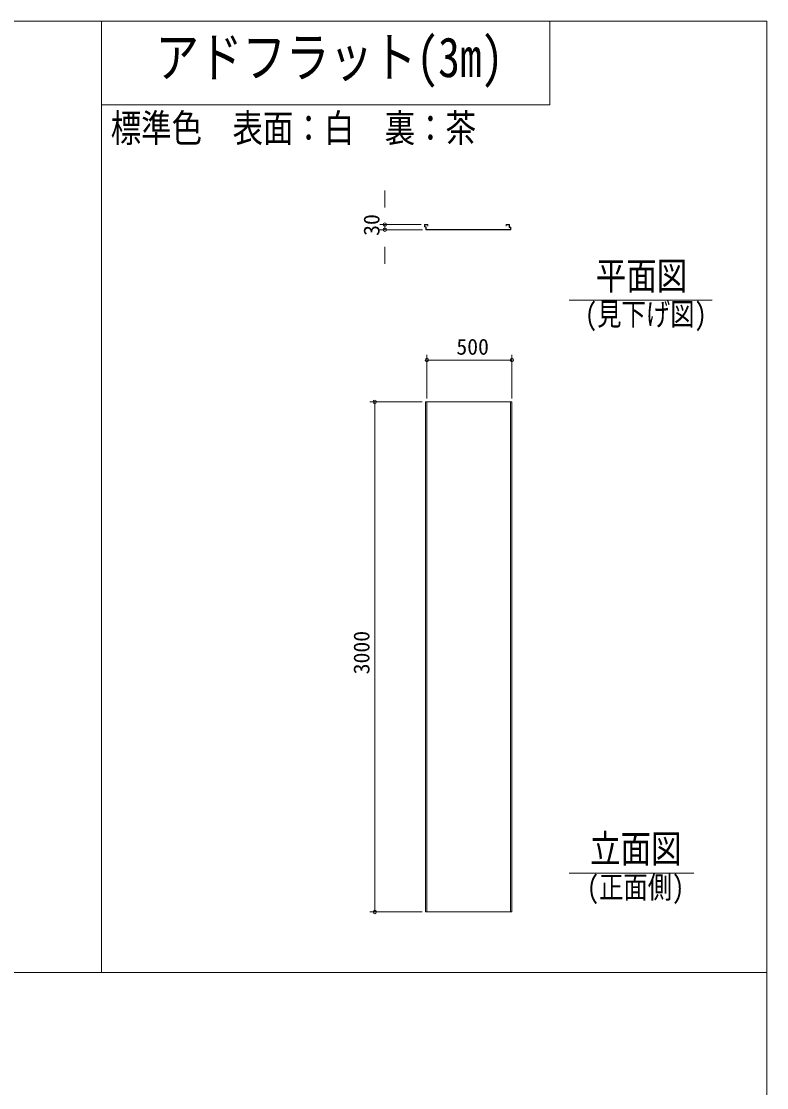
# Model space of a CAD drawing. Units: millimetres, scale not verified. Extents: x -10062 to 10062, y -6938 to 6938.
# Drawn here: x 5675 to 10062, y 667 to 6938 of the extents above; entities that cross this region are included whole.
import ezdxf
from ezdxf.enums import TextEntityAlignment as Align

# ---------------------------------------------------------------- set-up
doc = ezdxf.new("R2010")
doc.units = ezdxf.units.MM
doc.header["$LTSCALE"] = 40
doc.header["$PDMODE"] = 32
doc.header["$PDSIZE"] = 20
doc.linetypes.add('DASHED1', pattern=[1.8, 1.2, -0.6])
for name, color, linetype, lineweight in [('0-0_(2m)標準ｱﾄﾞﾌﾗッﾄ', 7, 'Continuous', 9), ('0-1_(3m)標準ｱﾄﾞﾌﾗッﾄ', 4, 'Continuous', 5), ('0-2_0', 2, 'Continuous', 9), ('1-7_text', 7, 'Continuous', 9), ('1-C_図面枠', 7, 'Continuous', 9)]:
    doc.layers.add(name, color=color, linetype=linetype, lineweight=lineweight)
doc.styles.add('ＭＳ ゴシック', font='')
doc.styles.get('ＭＳ ゴシック').set_extended_font_data('MS Gothic')

msp = doc.modelspace()

# ---------------------------------------------------------------- linework, layer by layer
at = {"layer": '0-0_(2m)標準ｱﾄﾞﾌﾗッﾄ'}
for p, q in [((6147.35, 6446.22), (6147.35, 6937.5)), ((6147.35, 1344.05), (6147.35, 6937.5)), ((10062.5, 1344.05), (10062.5, 6937.5))]:
    msp.add_line(p, q, dxfattribs=at)
at = {"layer": '0-1_(3m)標準ｱﾄﾞﾌﾗッﾄ'}
for p, q in [((8048.68, 5728.11), (8048.68, 5742.11)), ((8068.68, 5742.11), (8048.68, 5742.11)), ((8056.68, 5728.11), (8048.68, 5728.11)), ((8067.48, 5740.91), (8049.88, 5740.91)), ((8054.68, 5742.11), (8068.68, 5742.11)), ((8056.68, 5712.11), (8056.68, 5728.11)), ((8556.68, 5712.11), (8056.68, 5712.11)), ((8555.48, 5713.31), (8057.88, 5713.31)), ((8067.48, 5733.61), (8067.48, 5740.91)), ((8068.68, 5733.61), (8067.48, 5733.61)), ((8068.68, 5733.61), (8068.68, 5742.11)), ((8548.68, 5742.11), (8528.68, 5742.11)), ((8528.68, 5733.61), (8528.68, 5742.11)), ((8529.88, 5733.61), (8528.68, 5733.61)), ((8529.88, 5733.61), (8529.88, 5740.91)), ((8548.68, 5726.11), (8548.68, 5742.11)), ((8556.68, 5726.11), (8548.68, 5726.11)), ((8556.68, 5712.11), (8556.68, 5726.11)), ((8554.76, 4699.86), (8554.76, 1699.86)), ((8562.76, 4699.86), (8562.76, 1699.86)), ((8562.76, 1699.86), (8054.76, 1699.86))]:
    msp.add_line(p, q, dxfattribs=at)
at = {"layer": '0-1_(3m)標準ｱﾄﾞﾌﾗッﾄ', "color": 5, "lineweight": 9}
for p, q in [((8062.76, 4699.86), (8062.76, 1699.86)), ((8562.76, 4699.86), (8562.76, 1699.86))]:
    msp.add_line(p, q, dxfattribs=at)
at = {"layer": '0-1_(3m)標準ｱﾄﾞﾌﾗッﾄ', "color": 3, "linetype": 'DASHED1', "lineweight": 9}
msp.add_line((8554.76, 4699.86), (8554.76, 1699.86), dxfattribs=at)
at = {"layer": '0-1_(3m)標準ｱﾄﾞﾌﾗッﾄ'}
for points in [[(8057.88, 5713.31), (8057.88, 5729.31), (8049.88, 5729.31), (8049.88, 5740.91)], [(8555.48, 5713.31), (8555.48, 5724.91), (8547.48, 5724.91), (8547.48, 5740.91), (8529.88, 5740.91)], [(8562.76, 4699.86), (8054.76, 4699.86), (8054.76, 1699.86)]]:
    msp.add_lwpolyline(points, dxfattribs=at)
at = {"layer": '0-2_0', "color": 4, "lineweight": 5}
for p, q in [((7814.82, 5842.11), (7814.82, 5942.11)), ((8028.68, 5742.11), (7784.82, 5742.11)), ((8036.68, 5712.11), (7784.82, 5712.11)), ((7814.82, 5612.11), (7814.82, 5512.11)), ((8062.76, 4719.86), (8062.76, 4975.72)), ((8562.76, 4719.86), (8562.76, 4975.72)), ((8562.76, 4945.72), (8062.76, 4945.72)), ((8162.76, 4945.72), (8462.76, 4945.72)), ((8034.76, 4699.86), (7725.68, 4699.86)), ((7755.68, 4699.86), (7755.68, 1699.86)), ((7755.68, 1799.86), (7755.68, 4599.86)), ((8034.76, 1699.86), (7725.68, 1699.86))]:
    msp.add_line(p, q, dxfattribs=at)
msp.add_lwpolyline([(7814.82, 5712.11), (7814.82, 5742.11), (7814.82, 5712.11)], dxfattribs=at)
at = {"layer": '0-2_0', "color": 4}
for p in [(7814.82, 5742.11), (7814.82, 5712.11), (8062.76, 4945.72), (8562.76, 4945.72), (7755.68, 4699.86), (7755.68, 1699.86)]:
    msp.add_point(p, dxfattribs=at)
at = {"layer": '1-7_text'}
for p, q in [((8899.96, 5297.16), (9741.77, 5297.16)), ((8899.96, 1928.14), (9633.72, 1928.14))]:
    msp.add_line(p, q, dxfattribs=at)
at = {"layer": '1-C_図面枠'}
for points in [[(-10062.5, -6937.5), (10062.5, -6937.5), (10062.5, 6937.5), (-10062.5, 6937.5)], [(6147.35, 6937.5), (2232.21, 6937.5), (2232.21, 1344.05), (6147.35, 1344.05)], [(6147.35, 6937.5), (8786.3, 6937.5), (8786.3, 6446.22), (6147.35, 6446.22)], [(10062.5, 6937.5), (6147.35, 6937.5), (6147.35, 1344.05), (10062.5, 1344.05)]]:
    msp.add_lwpolyline(points, dxfattribs=at)

# ---------------------------------------------------------------- texts
at = {"layer": '0-2_0', "style": 'ＭＳ ゴシック'}
for s, p in [('30', (7811.62, 5675.91)), ('3000', (7752.48, 3097.46))]:
    msp.add_text(s, height=93.84, rotation=90, dxfattribs=at).set_placement(p, align=Align.BOTTOM_LEFT)
msp.add_text('500', height=93.84, dxfattribs=at).set_placement((8235.96, 4948.92), align=Align.BOTTOM_LEFT)
at = {"layer": '1-7_text', "style": 'ＭＳ ゴシック', "width": 0.8}
for s, height, p in [('アドフラット(3m)', 234.6, (6465.31, 6538.91)), ('標準色\u3000表面：白\u3000裏：茶', 164.2, (6201.68, 6178.16)), ('平面図', 164.2, (9057.25, 5309.9)), ('(見下げ図)', 131.4, (8992.88, 5110.3)), ('立面図', 164.2, (9023.23, 1940.87)), ('(正面側)', 131.4, (9004.22, 1741.28))]:
    msp.add_text(s, height=height, dxfattribs=at).set_placement(p, align=Align.BOTTOM_LEFT)

doc.saveas('drawing.dxf')
